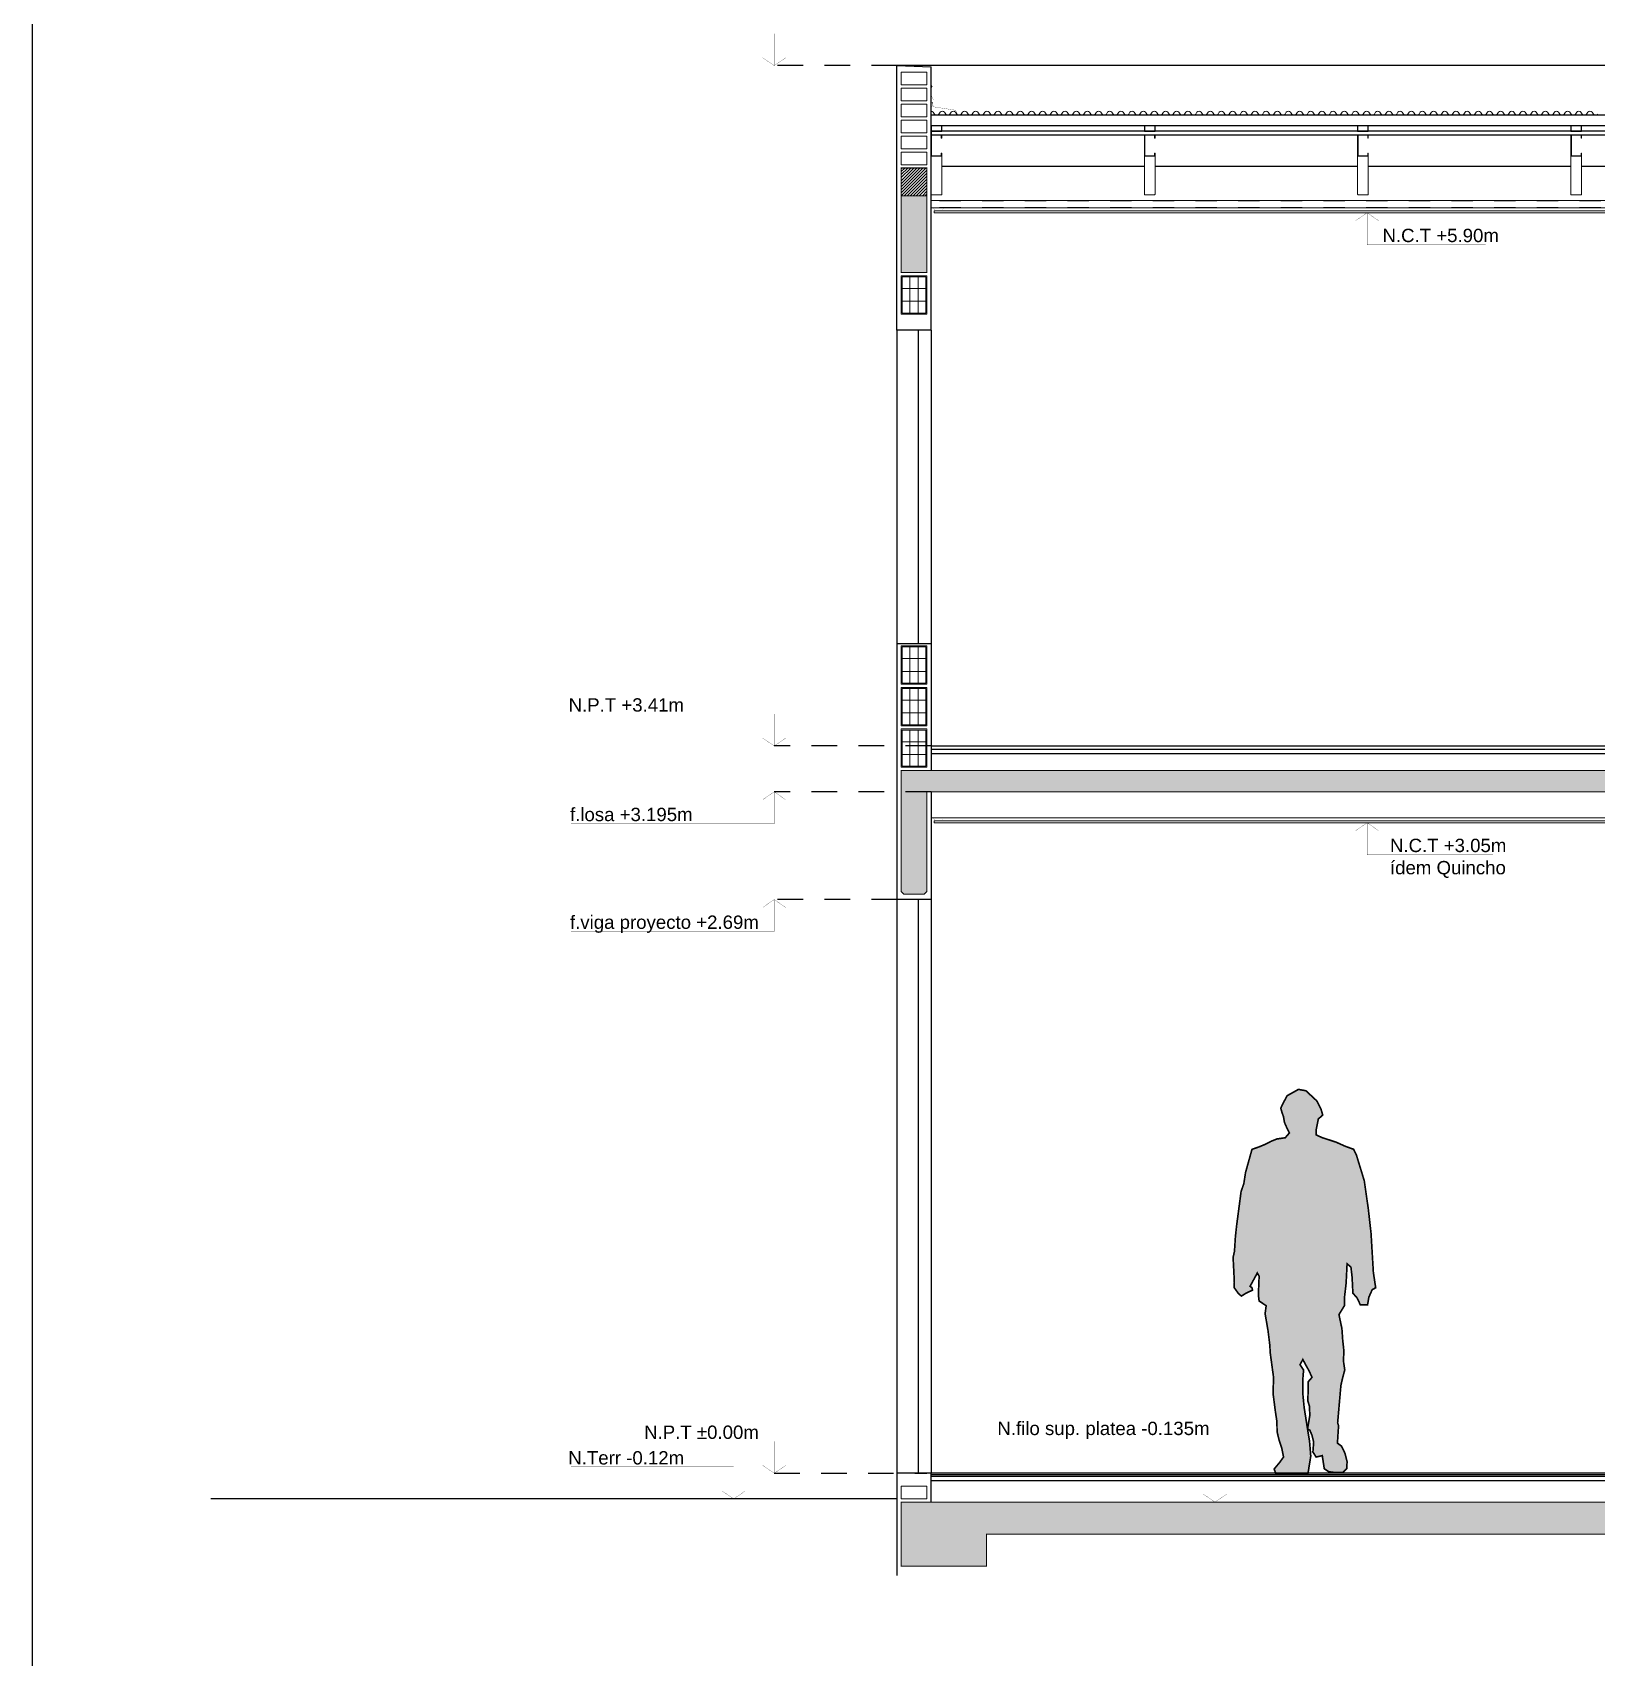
# Model space of a CAD drawing. Header units: millimetres. Extents: x 11902 to 12193, y 9935 to 10135.
# Drawn here: x 11996.92 to 12004.26, y 9944.08 to 9951.7 of the extents above; entities that cross this region are included whole.
import ezdxf

# ---------------------------------------------------------------- set-up
doc = ezdxf.new("R2010")
doc.units = ezdxf.units.MM
doc.linetypes.add('ACAD_ISO02W100', pattern=[15, 12, -3])
doc.linetypes.add('HIDDEN', pattern=[0.375, 0.25, -0.125])
for name, color, linetype, lineweight in [('002-MUROS VISTA', 250, 'Continuous', 15), ('06-SOLADOS', 252, 'Continuous', 25), ('A_Chapa zincalum', 7, 'Continuous', 9), ('Construccion Seca', 146, 'Continuous', 13)]:
    doc.layers.add(name, color=color, linetype=linetype, lineweight=lineweight)
for name, color, linetype in [('01-MUROS', 7, 'Continuous'), ('02-CARPINTERÍAS', 62, 'Continuous'), ('03-PROYECCIONES', 14, 'Continuous'), ('10-PERSONAS', 251, 'Continuous'), ('Estructura metalica', 155, 'Continuous')]:
    doc.layers.add(name, color=color, linetype=linetype)
doc.styles.get("Standard").update_dxf_attribs({"font": 'arial.ttf'})

# ---------------------------------------------------------------- blocks, each defined once
blk = doc.blocks.new('lad 08x18x33')
for p in [(-0.0392, -0.06), (-0.0008, -0.06)]:
    blk.add_point(p)
at = {"layer": '002-MUROS VISTA', "color": 250, "lineweight": 5, "true_color": 0x454545}
for p, q in [((-0.075, -0.06), (0.035, -0.06)), ((-0.0392, -0.175), (-0.0392, -0.005)), ((-0.0008, -0.175), (-0.0008, -0.005)), ((-0.075, -0.12), (0.035, -0.12))]:
    blk.add_line(p, q, dxfattribs=at)
for points in [[(-0.08, -0.18), (0.04, -0.18), (0.04, 0), (-0.08, 0)], [(-0.075, -0.175), (0.035, -0.175), (0.035, -0.005), (-0.075, -0.005)]]:
    blk.add_lwpolyline(points, close=True, dxfattribs=at)

msp = doc.modelspace()

# ---------------------------------------------------------------- hatches: boundary and pattern name
at = {"true_color": 0x43c931}
h = msp.add_hatch(dxfattribs=at)
h.set_pattern_fill('_USER', color=82, scale=0.01, angle=45, pattern_type=0)
h.set_pattern_definition([(45, (0, 0), (-0.007071067812, 0.007071067812), [])])
h.paths.add_polyline_path([(12000.9962, 9950.9381), (12001.1162, 9950.9381), (12001.1162, 9951.0681), (12000.9962, 9951.0681)])
at = {"true_color": 0x43c931, "transparency": 33554595}
h = msp.add_hatch(color=82, dxfattribs=at)
h.dxf.hatch_style = 1
h.paths.add_polyline_path([(12000.9962, 9944.8132), (12000.9962, 9944.5132), (12001.3962, 9944.5132), (12001.3962, 9944.6632), (12006.6762, 9944.6632), (12006.6762, 9944.5132), (12007.0762, 9944.5132), (12007.0762, 9944.8132)])
h.paths.add_polyline_path([(12000.9962, 9950.9381), (12001.1162, 9950.9381), (12001.1162, 9950.5781), (12000.9962, 9950.5781)])
h.paths.add_polyline_path([(12007.0962, 9950.9381), (12007.2162, 9950.9381), (12007.2162, 9950.5781), (12007.0962, 9950.5781)])
h.paths.add_polyline_path([(12005.2312, 9948.1432), (12001.1162, 9948.1432), (12001.1162, 9947.6756), (12001.1037, 9947.6631), (12001.0087, 9947.6631), (12000.9962, 9947.6756), (12000.9962, 9948.2432), (12007.0762, 9948.2432), (12007.0762, 9948.1432), (12005.3512, 9948.1432), (12005.3512, 9947.6756), (12005.3387, 9947.6631), (12005.2437, 9947.6631), (12005.2312, 9947.6756)])
at = {"layer": '01-MUROS', "true_color": 0xffffff}
h = msp.add_hatch(color=7, dxfattribs=at)
h.dxf.hatch_style = 1
h.paths.add_polyline_path([(12002.8821, 9945.4249), (12002.8791, 9945.388), (12002.8791, 9945.3221), (12002.8855, 9945.2561), (12002.9013, 9945.1556), (12002.9107, 9945.0975), (12002.9164, 9945.0286), (12002.9035, 9944.9482), (12002.752, 9944.9482), (12002.7448, 9944.9683), (12002.7706, 9944.9992), (12002.7886, 9945.0243), (12002.7807, 9945.0652), (12002.7678, 9945.104), (12002.7584, 9945.1434), (12002.7577, 9945.1904), (12002.7498, 9945.2428), (12002.7397, 9945.3218), (12002.7419, 9945.3979), (12002.7382, 9945.4249), (12002.7268, 9945.5094), (12002.7239, 9945.5532), (12002.716, 9945.6171), (12002.7023, 9945.6965), (12002.7074, 9945.7338), (12002.6743, 9945.756), (12002.6707, 9945.784), (12002.6743, 9945.8723), (12002.6657, 9945.8874), (12002.6506, 9945.8594), (12002.6319, 9945.8249), (12002.6406, 9945.8185), (12002.6434, 9945.807), (12002.6118, 9945.7919), (12002.591, 9945.779), (12002.5759, 9945.7926), (12002.5565, 9945.8199), (12002.558, 9945.8429), (12002.5565, 9945.8766), (12002.5523, 9945.9601), (12002.5587, 9945.9888), (12002.563, 9946.057), (12002.5669, 9946.0927), (12002.5688, 9946.1101), (12002.5897, 9946.2691), (12002.6026, 9946.3065), (12002.6105, 9946.3581), (12002.6408, 9946.4669), (12002.6752, 9946.4791), (12002.7011, 9946.4898), (12002.7305, 9946.5049), (12002.7578, 9946.5157), (12002.7966, 9946.5214), (12002.816, 9946.5437), (12002.8052, 9946.5659), (12002.793, 9946.5932), (12002.7887, 9946.6197), (12002.7815, 9946.6398), (12002.7758, 9946.6599), (12002.7844, 9946.6786), (12002.7973, 9946.703), (12002.8059, 9946.7188), (12002.8411, 9946.7382), (12002.8584, 9946.7482), (12002.8937, 9946.7417), (12002.9444, 9946.6946), (12002.9644, 9946.6556), (12002.9725, 9946.6285), (12002.9516, 9946.6087), (12002.9481, 9946.5904), (12002.9417, 9946.5578), (12002.9417, 9946.5352), (12002.968, 9946.5225), (12003.035, 9946.5008), (12003.0794, 9946.4809), (12003.1175, 9946.4673), (12003.1302, 9946.441), (12003.1446, 9946.394), (12003.1673, 9946.3197), (12003.1863, 9946.1871), (12003.1969, 9946.0927), (12003.199, 9946.0739), (12003.2099, 9945.8905), (12003.2208, 9945.818), (12003.2045, 9945.809), (12003.1891, 9945.7746), (12003.1827, 9945.7383), (12003.1492, 9945.7374), (12003.1338, 9945.77), (12003.1139, 9945.7927), (12003.1103, 9945.8669), (12003.1048, 9945.9149), (12003.0867, 9945.9303), (12003.0822, 9945.8388), (12003.0749, 9945.7764), (12003.074, 9945.7338), (12003.0486, 9945.6922), (12003.0625, 9945.6265), (12003.0662, 9945.5731), (12003.0716, 9945.5233), (12003.0698, 9945.4735), (12003.0758, 9945.4328), (12003.0737, 9945.4249), (12003.0658, 9945.3956), (12003.0577, 9945.3603), (12003.0424, 9945.1846), (12003.0467, 9945.1711), (12003.0414, 9945.0896), (12003.0608, 9945.0752), (12003.0773, 9945.0408), (12003.0867, 9945.0028), (12003.0852, 9944.9697), (12003.0673, 9944.9525), (12003.0285, 9944.9518), (12003.0012, 9944.9554), (12002.9797, 9944.9697), (12002.9773, 9944.9856), (12002.9747, 9945.0028), (12002.9703, 9945.0309), (12002.9416, 9945.0244), (12002.9265, 9945.0481), (12002.9301, 9945.0948), (12002.9222, 9945.1263), (12002.9121, 9945.15), (12002.9013, 9945.1556), (12002.9121, 9945.2196), (12002.91, 9945.2634), (12002.9028, 9945.2871), (12002.9049, 9945.3779), (12002.9222, 9945.398), (12002.91, 9945.4249), (12002.9078, 9945.4296), (12002.8949, 9945.4525), (12002.8791, 9945.482), (12002.8662, 9945.4569), (12002.8827, 9945.4325)])

# ---------------------------------------------------------------- linework, layer by layer
for p, q in [((12000.9762, 9950.3083), (12000.9762, 9951.5481)), ((12000.9762, 9951.5481), (12001.1362, 9951.5431)), ((12010.1862, 9951.5481), (12000.9762, 9951.5481)), ((12001.1362, 9950.3083), (12001.1362, 9951.5431)), ((12010.1862, 9951.3165), (12001.1362, 9951.3165)), ((12010.1862, 9951.2665), (12001.1362, 9951.2665)), ((12002.1362, 9951.075), (12001.1862, 9951.075)), ((12003.1362, 9951.075), (12002.1862, 9951.075)), ((12004.1362, 9951.075), (12003.1862, 9951.075)), ((12005.1362, 9951.075), (12004.1862, 9951.075)), ((12001.1362, 9950.3083), (12000.9762, 9950.3083)), ((12000.9762, 9948.8383), (12000.9762, 9947.6382)), ((12001.1362, 9948.8383), (12001.1362, 9948.2432)), ((12001.1362, 9948.1432), (12001.1362, 9947.6382)), ((12001.1362, 9947.6382), (12000.9762, 9947.6382)), ((12000.9762, 9944.9482), (12000.9762, 9944.4688)), ((12001.1362, 9944.8132), (12001.1362, 9944.9482)), ((12000.9762, 9944.8282), (11997.7596, 9944.8282))]:
    msp.add_line(p, q)
at = {"color": 3}
msp.add_lwpolyline([(11996.9229, 9956.2873), (12023.2177, 9956.2873), (12023.2177, 9939.4924), (11996.9229, 9939.4924)], close=True, dxfattribs=at)
at = {"lineweight": 9}
for points in [[(12000.9962, 9951.4581), (12001.1162, 9951.4581), (12001.1162, 9951.5181), (12000.9962, 9951.5181)], [(12000.9962, 9951.3831), (12001.1162, 9951.3831), (12001.1162, 9951.4431), (12000.9962, 9951.4431)], [(12000.9962, 9951.3081), (12001.1162, 9951.3081), (12001.1162, 9951.3681), (12000.9962, 9951.3681)], [(12000.9962, 9951.2331), (12001.1162, 9951.2331), (12001.1162, 9951.2931), (12000.9962, 9951.2931)], [(12000.9962, 9951.1581), (12001.1162, 9951.1581), (12001.1162, 9951.2181), (12000.9962, 9951.2181)], [(12000.9962, 9951.0831), (12001.1162, 9951.0831), (12001.1162, 9951.1431), (12000.9962, 9951.1431)], [(12000.9962, 9944.8282), (12001.1162, 9944.8282), (12001.1162, 9944.8882), (12000.9962, 9944.8882)]]:
    msp.add_lwpolyline(points, close=True, dxfattribs=at)
for points in [[(12001.1362, 9951.2665), (12001.1362, 9951.2415), (12001.1862, 9951.2415), (12001.1862, 9951.2665)], [(12002.1362, 9951.2665), (12002.1362, 9951.2415), (12002.1862, 9951.2415), (12002.1862, 9951.2665)], [(12003.1362, 9951.2665), (12003.1362, 9951.2415), (12003.1862, 9951.2415), (12003.1862, 9951.2665)], [(12004.1362, 9951.2665), (12004.1362, 9951.2415), (12004.1862, 9951.2415), (12004.1862, 9951.2665)], [(12001.1362, 9951.2235), (12010.1862, 9951.2235), (12010.1862, 9951.2415), (12001.1362, 9951.2415)]]:
    msp.add_lwpolyline(points, close=True)
at = {"color": 97, "true_color": 0x2e8c22, "const_width": 0.005}
for points in [[(12000.9962, 9950.9381), (12001.1162, 9950.9381), (12001.1162, 9951.0681), (12000.9962, 9951.0681)], [(12000.9962, 9950.9381), (12001.1162, 9950.9381), (12001.1162, 9950.5781), (12000.9962, 9950.5781)]]:
    msp.add_lwpolyline(points, close=True, dxfattribs=at)
for points in [[(12005.2312, 9948.1432), (12001.1162, 9948.1432), (12001.1162, 9947.6756), (12001.1037, 9947.6631), (12001.0087, 9947.6631), (12000.9962, 9947.6756), (12000.9962, 9948.2432), (12007.0762, 9948.2432), (12007.0762, 9948.1432), (12005.3512, 9948.1432), (12005.3512, 9947.6756), (12005.3387, 9947.6631), (12005.2437, 9947.6631), (12005.2312, 9947.6756), (12005.2312, 9948.1432)], [(12000.9962, 9944.8132), (12000.9962, 9944.5132), (12001.3962, 9944.5132), (12001.3962, 9944.6632), (12006.6762, 9944.6632), (12006.6762, 9944.5132), (12007.0762, 9944.5132), (12007.0762, 9944.8132), (12000.9962, 9944.8132)]]:
    msp.add_lwpolyline(points, dxfattribs=at)
at = {"layer": '01-MUROS'}
for p, q in [((12001.1362, 9944.9482), (12000.9762, 9944.9482)), ((12007.2362, 9944.9482), (12001.1362, 9944.9482)), ((12007.0962, 9944.9402), (12001.1362, 9944.9402)), ((12007.0962, 9944.9332), (12001.1362, 9944.9332)), ((12007.0962, 9944.9132), (12001.1362, 9944.9132))]:
    msp.add_line(p, q, dxfattribs=at)
at = {"layer": '02-CARPINTERÍAS'}
for p, q in [((12000.9762, 9950.3083), (12000.9762, 9948.8383)), ((12001.0762, 9950.3083), (12001.0762, 9948.8383)), ((12001.1362, 9950.3083), (12001.1362, 9948.8383)), ((12000.9762, 9947.6382), (12000.9762, 9944.9482)), ((12001.0762, 9947.6382), (12001.0762, 9944.9482)), ((12001.1362, 9947.6382), (12001.1362, 9944.9482))]:
    msp.add_line(p, q, dxfattribs=at)
at = {"layer": '03-PROYECCIONES', "linetype": 'ACAD_ISO02W100', "ltscale": 0.01}
for p, q in [((12000.9762, 9951.5481), (12000.4007, 9951.5481)), ((12001.1362, 9948.3583), (12000.4007, 9948.3583)), ((12001.1362, 9948.1432), (12000.4007, 9948.1432)), ((12000.9762, 9947.6382), (12000.4007, 9947.6382)), ((12000.4007, 9944.9482), (12001.1162, 9944.9482))]:
    msp.add_line(p, q, dxfattribs=at)
at = {"layer": '03-PROYECCIONES', "const_width": 0.001}
for points in [[(12000.4007, 9951.5481), (12000.4007, 9951.6981), (11999.4483, 9951.6981)], [(12000.4007, 9951.5481), (12000.3461, 9951.5855)], [(12000.4007, 9951.5481), (12000.4552, 9951.5855)], [(12003.1807, 9950.8581), (12003.1261, 9950.8207)], [(12003.1807, 9950.8581), (12003.2352, 9950.8207)], [(12003.1807, 9950.8581), (12003.1807, 9950.7081), (12003.7365, 9950.7081)], [(12000.4007, 9948.3583), (12000.4007, 9948.5083), (11999.4483, 9948.5083)], [(12000.4007, 9948.3583), (12000.3461, 9948.3956)], [(12000.4007, 9948.3583), (12000.4552, 9948.3956)], [(12000.4007, 9948.1432), (12000.4007, 9947.9932), (11999.4483, 9947.9932)], [(12000.4007, 9948.1432), (12000.3461, 9948.1059)], [(12000.4007, 9948.1432), (12000.4552, 9948.1059)], [(12003.1807, 9947.9982), (12003.1261, 9947.9608)], [(12003.1807, 9947.9982), (12003.2352, 9947.9608)], [(12003.1807, 9947.9982), (12003.1807, 9947.8482), (12003.7711, 9947.8482)], [(12000.4007, 9947.6382), (12000.4007, 9947.4882), (11999.4483, 9947.4882)], [(12000.4007, 9947.6382), (12000.3461, 9947.6008)], [(12000.4007, 9947.6382), (12000.4552, 9947.6008)], [(12000.4007, 9944.9482), (12000.4007, 9945.0982), (11999.8448, 9945.0982)], [(12002.4673, 9944.8132), (12002.4673, 9945.0982), (12001.455, 9945.0982)], [(12000.2106, 9944.8282), (12000.2106, 9944.9782), (11999.4483, 9944.9782)], [(12000.4007, 9944.9482), (12000.3461, 9944.9856)], [(12000.4007, 9944.9482), (12000.4552, 9944.9856)], [(12000.2106, 9944.8282), (12000.156, 9944.8656)], [(12000.2106, 9944.8282), (12000.2651, 9944.8656)], [(12002.4673, 9944.8132), (12002.4127, 9944.8506)], [(12002.4673, 9944.8132), (12002.5218, 9944.8506)]]:
    msp.add_lwpolyline(points, dxfattribs=at)
at = {"layer": '06-SOLADOS', "ltscale": 0.01}
msp.add_line((12001.1362, 9948.3233), (12010.1862, 9948.3233), dxfattribs=at)
for points in [[(12000.9762, 9948.8383), (12001.1362, 9948.8383)], [(12001.1362, 9948.3583), (12010.1862, 9948.3583)], [(12001.1362, 9948.3433), (12010.1862, 9948.3433)]]:
    msp.add_lwpolyline(points, dxfattribs=at)
at = {"layer": '10-PERSONAS', "const_width": 0.00768}
msp.add_lwpolyline([(12002.8821, 9945.4249), (12002.8791, 9945.388), (12002.8791, 9945.3221), (12002.8855, 9945.2561), (12002.9013, 9945.1556), (12002.9107, 9945.0975), (12002.9164, 9945.0286), (12002.9035, 9944.9482), (12002.752, 9944.9482), (12002.7448, 9944.9683), (12002.7706, 9944.9992), (12002.7886, 9945.0243), (12002.7807, 9945.0652), (12002.7678, 9945.104), (12002.7584, 9945.1434), (12002.7577, 9945.1904), (12002.7498, 9945.2428), (12002.7397, 9945.3218), (12002.7419, 9945.3979), (12002.7382, 9945.4249), (12002.7268, 9945.5094), (12002.7239, 9945.5532), (12002.716, 9945.6171), (12002.7023, 9945.6965), (12002.7074, 9945.7338), (12002.6743, 9945.756), (12002.6707, 9945.784), (12002.6743, 9945.8723), (12002.6657, 9945.8874), (12002.6506, 9945.8594), (12002.6319, 9945.8249), (12002.6406, 9945.8185), (12002.6434, 9945.807), (12002.6118, 9945.7919), (12002.591, 9945.779), (12002.5759, 9945.7926), (12002.5565, 9945.8199), (12002.558, 9945.8429), (12002.5565, 9945.8766), (12002.5523, 9945.9601), (12002.5587, 9945.9888), (12002.563, 9946.057), (12002.5669, 9946.0927), (12002.5688, 9946.1101), (12002.5897, 9946.2691), (12002.6026, 9946.3065), (12002.6105, 9946.3581), (12002.6408, 9946.4669), (12002.6752, 9946.4791), (12002.7011, 9946.4898), (12002.7305, 9946.5049), (12002.7578, 9946.5157), (12002.7966, 9946.5214), (12002.816, 9946.5437), (12002.8052, 9946.5659), (12002.793, 9946.5932), (12002.7887, 9946.6197), (12002.7815, 9946.6398), (12002.7758, 9946.6599), (12002.7844, 9946.6786), (12002.7973, 9946.703), (12002.8059, 9946.7188), (12002.8411, 9946.7382), (12002.8584, 9946.7482), (12002.8937, 9946.7417), (12002.9444, 9946.6946), (12002.9644, 9946.6556), (12002.9725, 9946.6285), (12002.9516, 9946.6087), (12002.9481, 9946.5904), (12002.9417, 9946.5578), (12002.9417, 9946.5352), (12002.968, 9946.5225), (12003.035, 9946.5008), (12003.0794, 9946.4809), (12003.1175, 9946.4673), (12003.1302, 9946.441), (12003.1446, 9946.394), (12003.1673, 9946.3197), (12003.1863, 9946.1871), (12003.1969, 9946.0927), (12003.199, 9946.0739), (12003.2099, 9945.8905), (12003.2208, 9945.818), (12003.2045, 9945.809), (12003.1891, 9945.7746), (12003.1827, 9945.7383), (12003.1492, 9945.7374), (12003.1338, 9945.77), (12003.1139, 9945.7927), (12003.1103, 9945.8669), (12003.1048, 9945.9149), (12003.0867, 9945.9303), (12003.0822, 9945.8388), (12003.0749, 9945.7764), (12003.074, 9945.7338), (12003.0486, 9945.6922), (12003.0625, 9945.6265), (12003.0662, 9945.5731), (12003.0716, 9945.5233), (12003.0698, 9945.4735), (12003.0758, 9945.4328), (12003.0737, 9945.4249), (12003.0658, 9945.3956), (12003.0577, 9945.3603), (12003.0424, 9945.1846), (12003.0467, 9945.1711), (12003.0414, 9945.0896), (12003.0608, 9945.0752), (12003.0773, 9945.0408), (12003.0867, 9945.0028), (12003.0852, 9944.9697), (12003.0673, 9944.9525), (12003.0285, 9944.9518), (12003.0012, 9944.9554), (12002.9797, 9944.9697), (12002.9773, 9944.9856), (12002.9747, 9945.0028), (12002.9703, 9945.0309), (12002.9416, 9945.0244), (12002.9265, 9945.0481), (12002.9301, 9945.0948), (12002.9222, 9945.1263), (12002.9121, 9945.15), (12002.9013, 9945.1556), (12002.9121, 9945.2196), (12002.91, 9945.2634), (12002.9028, 9945.2871), (12002.9049, 9945.3779), (12002.9222, 9945.398), (12002.91, 9945.4249), (12002.9078, 9945.4296), (12002.8949, 9945.4525), (12002.8791, 9945.482), (12002.8662, 9945.4569), (12002.8827, 9945.4325)], close=True, dxfattribs=at)
at = {"layer": 'A_Chapa zincalum'}
msp.add_lwpolyline([(12004.2619, 9951.3214, -0.493017), (12004.2417, 9951.3214), (12004.2356, 9951.3296, 0.231286), (12004.2256, 9951.3345, 0.231286), (12004.2156, 9951.3296), (12004.2095, 9951.3214, -0.493017), (12004.1894, 9951.3214), (12004.1833, 9951.3296, 0.231286), (12004.1732, 9951.3345, 0.231286), (12004.1632, 9951.3296), (12004.1571, 9951.3214, -0.493017), (12004.137, 9951.3214), (12004.1309, 9951.3296, 0.231286), (12004.1209, 9951.3345, 0.231286), (12004.1109, 9951.3296), (12004.1048, 9951.3214, -0.493017), (12004.0846, 9951.3214), (12004.0785, 9951.3296, 0.231286), (12004.0685, 9951.3345, 0.231286), (12004.0585, 9951.3296), (12004.0524, 9951.3214, -0.493017), (12004.0323, 9951.3214), (12004.0262, 9951.3296, 0.231286), (12004.0162, 9951.3345, 0.231286), (12004.0061, 9951.3296), (12004, 9951.3214, -0.493017), (12003.9799, 9951.3214), (12003.9738, 9951.3296, 0.231286), (12003.9638, 9951.3345, 0.231286), (12003.9538, 9951.3296), (12003.9477, 9951.3214, -0.493017), (12003.9276, 9951.3214), (12003.9214, 9951.3296, 0.231286), (12003.9114, 9951.3345, 0.231286), (12003.9014, 9951.3296), (12003.8953, 9951.3214, -0.493017), (12003.8752, 9951.3214), (12003.8691, 9951.3296, 0.231286), (12003.8591, 9951.3345, 0.231286), (12003.8491, 9951.3296), (12003.8429, 9951.3214, -0.493017), (12003.8228, 9951.3214), (12003.8167, 9951.3296, 0.231286), (12003.8067, 9951.3345, 0.231286), (12003.7967, 9951.3296), (12003.7906, 9951.3214, -0.493017), (12003.7705, 9951.3214), (12003.7643, 9951.3296, 0.231286), (12003.7543, 9951.3345, 0.231286), (12003.7443, 9951.3296), (12003.7382, 9951.3214, -0.493017), (12003.7181, 9951.3214), (12003.712, 9951.3296, 0.231286), (12003.702, 9951.3345, 0.231286), (12003.692, 9951.3296), (12003.6859, 9951.3214, -0.493017), (12003.6657, 9951.3214), (12003.6596, 9951.3296, 0.231286), (12003.6496, 9951.3345, 0.231286), (12003.6396, 9951.3296), (12003.6335, 9951.3214, -0.493017), (12003.6134, 9951.3214), (12003.6073, 9951.3296, 0.231286), (12003.5972, 9951.3345, 0.231286), (12003.5872, 9951.3296), (12003.5811, 9951.3214, -0.493017), (12003.561, 9951.3214), (12003.5549, 9951.3296, 0.231286), (12003.5449, 9951.3345, 0.231286), (12003.5349, 9951.3296), (12003.5288, 9951.3214, -0.493017), (12003.5086, 9951.3214), (12003.5025, 9951.3296, 0.231286), (12003.4925, 9951.3345, 0.231286), (12003.4825, 9951.3296), (12003.4764, 9951.3214, -0.493017), (12003.4563, 9951.3214), (12003.4502, 9951.3296, 0.231286), (12003.4402, 9951.3345, 0.231286), (12003.4301, 9951.3296), (12003.424, 9951.3214, -0.493017), (12003.4039, 9951.3214), (12003.3978, 9951.3296, 0.231286), (12003.3878, 9951.3345, 0.231286), (12003.3778, 9951.3296), (12003.3717, 9951.3214, -0.493017), (12003.3516, 9951.3214), (12003.3454, 9951.3296, 0.231286), (12003.3354, 9951.3345, 0.231286), (12003.3254, 9951.3296), (12003.3193, 9951.3214, -0.493017), (12003.2992, 9951.3214), (12003.2931, 9951.3296, 0.231286), (12003.2831, 9951.3345, 0.231286), (12003.2731, 9951.3296), (12003.2669, 9951.3214, -0.493017), (12003.2468, 9951.3214), (12003.2407, 9951.3296, 0.231286), (12003.2307, 9951.3345, 0.231286), (12003.2207, 9951.3296), (12003.2146, 9951.3214, -0.493017), (12003.1945, 9951.3214), (12003.1883, 9951.3296, 0.231286), (12003.1783, 9951.3345, 0.231286), (12003.1683, 9951.3296), (12003.1622, 9951.3214, -0.493017), (12003.1421, 9951.3214), (12003.136, 9951.3296, 0.231286), (12003.126, 9951.3345, 0.231286), (12003.116, 9951.3296), (12003.1099, 9951.3214, -0.493017), (12003.0897, 9951.3214), (12003.0836, 9951.3296, 0.231286), (12003.0736, 9951.3345, 0.231286), (12003.0636, 9951.3296), (12003.0575, 9951.3214, -0.493017), (12003.0374, 9951.3214), (12003.0313, 9951.3296, 0.231286), (12003.0212, 9951.3345, 0.231286), (12003.0112, 9951.3296), (12003.0051, 9951.3214, -0.493017), (12002.985, 9951.3214), (12002.9789, 9951.3296, 0.231286), (12002.9689, 9951.3345, 0.231286), (12002.9589, 9951.3296), (12002.9528, 9951.3214, -0.493017), (12002.9326, 9951.3214), (12002.9265, 9951.3296, 0.231286), (12002.9165, 9951.3345, 0.231286), (12002.9065, 9951.3296), (12002.9004, 9951.3214, -0.493017), (12002.8803, 9951.3214), (12002.8742, 9951.3296, 0.231286), (12002.8642, 9951.3345, 0.231286), (12002.8541, 9951.3296), (12002.848, 9951.3214, -0.493017), (12002.8279, 9951.3214), (12002.8218, 9951.3296, 0.231286), (12002.8118, 9951.3345, 0.231286), (12002.8018, 9951.3296), (12002.7957, 9951.3214, -0.493017), (12002.7756, 9951.3214), (12002.7694, 9951.3296, 0.231286), (12002.7594, 9951.3345, 0.231286), (12002.7494, 9951.3296), (12002.7433, 9951.3214, -0.493017), (12002.7232, 9951.3214), (12002.7171, 9951.3296, 0.231286), (12002.7071, 9951.3345, 0.231286), (12002.6971, 9951.3296), (12002.6909, 9951.3214, -0.493017), (12002.6708, 9951.3214), (12002.6647, 9951.3296, 0.231286), (12002.6547, 9951.3345, 0.231286), (12002.6447, 9951.3296), (12002.6386, 9951.3214, -0.493017), (12002.6185, 9951.3214), (12002.6123, 9951.3296, 0.231286), (12002.6023, 9951.3345, 0.231286), (12002.5923, 9951.3296), (12002.5862, 9951.3214, -0.493017), (12002.5661, 9951.3214), (12002.56, 9951.3296, 0.231286), (12002.55, 9951.3345, 0.231286), (12002.54, 9951.3296), (12002.5339, 9951.3214, -0.493017), (12002.5137, 9951.3214), (12002.5076, 9951.3296, 0.231286), (12002.4976, 9951.3345, 0.231286), (12002.4876, 9951.3296), (12002.4815, 9951.3214, -0.493017), (12002.4614, 9951.3214), (12002.4553, 9951.3296, 0.231286), (12002.4452, 9951.3345, 0.231286), (12002.4352, 9951.3296), (12002.4291, 9951.3214, -0.493017), (12002.409, 9951.3214), (12002.4029, 9951.3296, 0.231286), (12002.3929, 9951.3345, 0.231286), (12002.3829, 9951.3296), (12002.3768, 9951.3214, -0.493017), (12002.3566, 9951.3214), (12002.3505, 9951.3296, 0.231286), (12002.3405, 9951.3345, 0.231286), (12002.3305, 9951.3296), (12002.3244, 9951.3214, -0.493017), (12002.3043, 9951.3214), (12002.2982, 9951.3296, 0.231286), (12002.2882, 9951.3345, 0.231286), (12002.2781, 9951.3296), (12002.272, 9951.3214, -0.493017), (12002.2519, 9951.3214), (12002.2458, 9951.3296, 0.231286), (12002.2358, 9951.3345, 0.231286), (12002.2258, 9951.3296), (12002.2197, 9951.3214, -0.493017), (12002.1996, 9951.3214), (12002.1934, 9951.3296, 0.231286), (12002.1834, 9951.3345, 0.231286), (12002.1734, 9951.3296), (12002.1673, 9951.3214, -0.493017), (12002.1472, 9951.3214), (12002.1411, 9951.3296, 0.231286), (12002.1311, 9951.3345, 0.231286), (12002.1211, 9951.3296), (12002.1149, 9951.3214, -0.493017), (12002.0948, 9951.3214), (12002.0887, 9951.3296, 0.231286), (12002.0787, 9951.3345, 0.231286), (12002.0687, 9951.3296), (12002.0626, 9951.3214, -0.493017), (12002.0425, 9951.3214), (12002.0363, 9951.3296, 0.231286), (12002.0263, 9951.3345, 0.231286), (12002.0163, 9951.3296), (12002.0102, 9951.3214, -0.493017), (12001.9901, 9951.3214), (12001.984, 9951.3296, 0.231286), (12001.974, 9951.3345, 0.231286), (12001.964, 9951.3296), (12001.9579, 9951.3214, -0.493017), (12001.9377, 9951.3214), (12001.9316, 9951.3296, 0.231286), (12001.9216, 9951.3345, 0.231286), (12001.9116, 9951.3296), (12001.9055, 9951.3214, -0.493017), (12001.8854, 9951.3214), (12001.8793, 9951.3296, 0.231286), (12001.8692, 9951.3345, 0.231286), (12001.8592, 9951.3296), (12001.8531, 9951.3214, -0.493017), (12001.833, 9951.3214), (12001.8269, 9951.3296, 0.231286), (12001.8169, 9951.3345, 0.231286), (12001.8069, 9951.3296), (12001.8008, 9951.3214, -0.493017), (12001.7806, 9951.3214), (12001.7745, 9951.3296, 0.231286), (12001.7645, 9951.3345, 0.231286), (12001.7545, 9951.3296), (12001.7484, 9951.3214, -0.493017), (12001.7283, 9951.3214), (12001.7222, 9951.3296, 0.231286), (12001.7122, 9951.3345, 0.231286), (12001.7021, 9951.3296), (12001.696, 9951.3214, -0.493017), (12001.6759, 9951.3214), (12001.6698, 9951.3296, 0.231286), (12001.6598, 9951.3345, 0.231286), (12001.6498, 9951.3296), (12001.6437, 9951.3214, -0.493017), (12001.6236, 9951.3214), (12001.6174, 9951.3296, 0.231286), (12001.6074, 9951.3345, 0.231286), (12001.5974, 9951.3296), (12001.5913, 9951.3214, -0.493017), (12001.5712, 9951.3214), (12001.5651, 9951.3296, 0.231286), (12001.5551, 9951.3345, 0.231286), (12001.5451, 9951.3296), (12001.5389, 9951.3214, -0.493017), (12001.5188, 9951.3214), (12001.5127, 9951.3296, 0.231286), (12001.5027, 9951.3345, 0.231286), (12001.4927, 9951.3296), (12001.4866, 9951.3214, -0.493017), (12001.4665, 9951.3214), (12001.4603, 9951.3296, 0.231286), (12001.4503, 9951.3345, 0.231286), (12001.4403, 9951.3296), (12001.4342, 9951.3214, -0.493017), (12001.4141, 9951.3214), (12001.408, 9951.3296, 0.231286), (12001.398, 9951.3345, 0.231286), (12001.388, 9951.3296), (12001.3819, 9951.3214, -0.493017), (12001.3617, 9951.3214), (12001.3556, 9951.3296, 0.231286), (12001.3456, 9951.3345, 0.231286), (12001.3356, 9951.3296), (12001.3295, 9951.3214, -0.493017), (12001.3094, 9951.3214), (12001.3033, 9951.3296, 0.231286), (12001.2932, 9951.3345, 0.231286), (12001.2832, 9951.3296), (12001.2771, 9951.3214, -0.493017), (12001.257, 9951.3214), (12001.2509, 9951.3296, 0.231286), (12001.2409, 9951.3345, 0.231286), (12001.2309, 9951.3296), (12001.2248, 9951.3214, -0.493017), (12001.2046, 9951.3214), (12001.1985, 9951.3296, 0.231286), (12001.1885, 9951.3345, 0.231286), (12001.1785, 9951.3296), (12001.1724, 9951.3214, -0.493017), (12001.1523, 9951.3214), (12001.1462, 9951.3296, 0.231286), (12001.1362, 9951.3345)], format="xyb", dxfattribs=at)
at = {"layer": 'Construccion Seca'}
for p, q in [((12001.1417, 9951.4494), (12001.1362, 9951.4555)), ((12007.0612, 9950.9156), (12001.1362, 9950.9156)), ((12007.0612, 9950.8816), (12001.1362, 9950.8816)), ((12005.2262, 9948.0216), (12001.1362, 9948.0216))]:
    msp.add_line(p, q, dxfattribs=at)
for points, const_width in [([(12001.1415, 9951.3749), (12001.1415, 9951.3624), (12001.1465, 9951.3624), (12001.1465, 9951.3874), (12001.139, 9951.4056), (12001.139, 9951.4442), (12001.1417, 9951.4494)], 0.001), ([(12001.144, 9951.3694), (12001.144, 9951.3771), (12001.139, 9951.3771), (12001.139, 9951.3565), (12001.2519, 9951.3389), (12001.259, 9951.3223)], 0.001), ([(12001.1611, 9950.9143), (12001.1662, 9950.9143), (12001.1662, 9950.9156), (12001.1362, 9950.9156), (12001.1362, 9950.9128), (12001.1377, 9950.9105), (12001.1377, 9950.8868), (12001.1362, 9950.8845), (12001.1362, 9950.8816), (12001.1662, 9950.8816), (12001.1662, 9950.8829), (12001.1611, 9950.8829)], 0.0005)]:
    msp.add_lwpolyline(points, dxfattribs=dict(at, const_width=const_width))
at = {"layer": 'Construccion Seca', "const_width": 0.0005}
for points in [[(12001.1387, 9950.8803), (12001.1362, 9950.8803), (12001.1362, 9950.8816), (12001.147, 9950.8816), (12001.1544, 9950.8686, 0.534867), (12001.1571, 9950.8684), (12001.1582, 9950.8699), (12001.1841, 9950.8699), (12001.1852, 9950.8684, 0.534867), (12001.1879, 9950.8686), (12001.1953, 9950.8816), (12001.2062, 9950.8816), (12001.2062, 9950.8803), (12001.2036, 9950.8803)], [(12001.1722, 9950.8583), (12001.1522, 9950.8583, -2.414214), (12001.1512, 9950.8593), (12001.1512, 9950.8648, 0.414214), (12001.1507, 9950.8653), (12001.1362, 9950.8653)], [(12001.1387, 9948.0202), (12001.1362, 9948.0202), (12001.1362, 9948.0216), (12001.147, 9948.0216), (12001.1544, 9948.0085, 0.534867), (12001.1571, 9948.0083), (12001.1582, 9948.0099), (12001.1841, 9948.0099), (12001.1852, 9948.0083, 0.534867), (12001.1879, 9948.0085), (12001.1953, 9948.0216), (12001.2062, 9948.0216), (12001.2062, 9948.0202), (12001.2036, 9948.0202)], [(12001.1722, 9947.9982), (12001.1522, 9947.9982, -2.414214), (12001.1512, 9947.9992), (12001.1512, 9948.0047, 0.414214), (12001.1507, 9948.0052), (12001.1362, 9948.0052)]]:
    msp.add_lwpolyline(points, format="xyb", dxfattribs=at)
at = {"layer": 'Construccion Seca'}
for points in [[(12007.0612, 9950.8678), (12001.1512, 9950.8678), (12001.1512, 9950.8583), (12007.0612, 9950.8583)], [(12005.2102, 9948.0077), (12001.1512, 9948.0077), (12001.1512, 9947.9982), (12005.2102, 9947.9982), (12005.2102, 9948.0077)]]:
    msp.add_lwpolyline(points, dxfattribs=at)
at = {"layer": 'Estructura metalica', "lineweight": 0, "ltscale": 0.03}
for p, q in [((12001.1362, 9950.946), (12001.1362, 9951.1275)), ((12002.1362, 9950.946), (12002.1362, 9951.1275)), ((12003.1362, 9950.946), (12003.1362, 9951.1275)), ((12004.1362, 9950.946), (12004.1362, 9951.1275))]:
    msp.add_line(p, q, dxfattribs=at)
at = {"layer": 'Estructura metalica', "linetype": 'HIDDEN', "lineweight": 0, "ltscale": 0.03}
for p, q in [((12007.0762, 9950.9143), (12001.1362, 9950.9143)), ((12007.0762, 9950.8832), (12001.1362, 9950.8832))]:
    msp.add_line(p, q, dxfattribs=at)
at = {"layer": 'Estructura metalica', "lineweight": 0, "ltscale": 0.03}
for points in [[(12001.1862, 9951.2085), (12001.1842, 9951.2085), (12001.1842, 9951.2195, 0.414214), (12001.1822, 9951.2215), (12001.1402, 9951.2215, 0.414214), (12001.1382, 9951.2195), (12001.1382, 9951.1275, 0.414214), (12001.1402, 9951.1255), (12001.1822, 9951.1255, 0.414214), (12001.1842, 9951.1275), (12001.1842, 9951.1385), (12001.1862, 9951.1385), (12001.1862, 9951.1275, -0.414214), (12001.1822, 9951.1235), (12001.1402, 9951.1235, -0.414214), (12001.1362, 9951.1275), (12001.1362, 9951.2195, -0.414214), (12001.1402, 9951.2235), (12001.1822, 9951.2235, -0.414214), (12001.1862, 9951.2195)], [(12002.1862, 9951.2085), (12002.1842, 9951.2085), (12002.1842, 9951.2195, 0.414214), (12002.1822, 9951.2215), (12002.1402, 9951.2215, 0.414214), (12002.1382, 9951.2195), (12002.1382, 9951.1275, 0.414214), (12002.1402, 9951.1255), (12002.1822, 9951.1255, 0.414214), (12002.1842, 9951.1275), (12002.1842, 9951.1385), (12002.1862, 9951.1385), (12002.1862, 9951.1275, -0.414214), (12002.1822, 9951.1235), (12002.1402, 9951.1235, -0.414214), (12002.1362, 9951.1275), (12002.1362, 9951.2195, -0.414214), (12002.1402, 9951.2235), (12002.1822, 9951.2235, -0.414214), (12002.1862, 9951.2195)], [(12003.1862, 9951.2085), (12003.1842, 9951.2085), (12003.1842, 9951.2195, 0.414214), (12003.1822, 9951.2215), (12003.1402, 9951.2215, 0.414214), (12003.1382, 9951.2195), (12003.1382, 9951.1275, 0.414214), (12003.1402, 9951.1255), (12003.1822, 9951.1255, 0.414214), (12003.1842, 9951.1275), (12003.1842, 9951.1385), (12003.1862, 9951.1385), (12003.1862, 9951.1275, -0.414214), (12003.1822, 9951.1235), (12003.1402, 9951.1235, -0.414214), (12003.1362, 9951.1275), (12003.1362, 9951.2195, -0.414214), (12003.1402, 9951.2235), (12003.1822, 9951.2235, -0.414214), (12003.1862, 9951.2195)], [(12004.1862, 9951.2085), (12004.1842, 9951.2085), (12004.1842, 9951.2195, 0.414214), (12004.1822, 9951.2215), (12004.1402, 9951.2215, 0.414214), (12004.1382, 9951.2195), (12004.1382, 9951.1275, 0.414214), (12004.1402, 9951.1255), (12004.1822, 9951.1255, 0.414214), (12004.1842, 9951.1275), (12004.1842, 9951.1385), (12004.1862, 9951.1385), (12004.1862, 9951.1275, -0.414214), (12004.1822, 9951.1235), (12004.1402, 9951.1235, -0.414214), (12004.1362, 9951.1275), (12004.1362, 9951.2195, -0.414214), (12004.1402, 9951.2235), (12004.1822, 9951.2235, -0.414214), (12004.1862, 9951.2195)]]:
    msp.add_lwpolyline(points, format="xyb", close=True, dxfattribs=at)
for points in [[(12001.1862, 9951.1275), (12001.1862, 9950.946, -0.414214), (12001.1822, 9950.942), (12001.1402, 9950.942, -0.414214), (12001.1362, 9950.946)], [(12002.1862, 9951.1275), (12002.1862, 9950.946, -0.414214), (12002.1822, 9950.942), (12002.1402, 9950.942, -0.414214), (12002.1362, 9950.946)], [(12003.1862, 9951.1275), (12003.1862, 9950.946, -0.414214), (12003.1822, 9950.942), (12003.1402, 9950.942, -0.414214), (12003.1362, 9950.946)], [(12004.1862, 9951.1275), (12004.1862, 9950.946, -0.414214), (12004.1822, 9950.942), (12004.1402, 9950.942, -0.414214), (12004.1362, 9950.946)]]:
    msp.add_lwpolyline(points, format="xyb", dxfattribs=at)

# ---------------------------------------------------------------- block references
at = {"lineweight": 9, "xscale": -1}
msp.add_blockref('lad 08x18x33', (12001.0362, 9950.5631), dxfattribs=at)
at = {"lineweight": 9}
for p in [(12001.0762, 9948.8282), (12001.0762, 9948.6332), (12001.0762, 9948.4382)]:
    msp.add_blockref('lad 08x18x33', p, dxfattribs=at)

# ---------------------------------------------------------------- texts
at = {"char_height": 0.0625}
for s, insert, attachment_point in [('N.C.T +5.90m', (12003.2527, 9950.7832), 1), ('N.P.T +3.41m', (11999.9776, 9948.5186), 9), ('f.losa +3.195m', (12000.0181, 9948.0684), 3), ('N.C.T +3.05m\\Pídem Quincho', (12003.2878, 9947.9233), 1), ('f.viga proyecto +2.69m', (12000.3286, 9947.5633), 3), ('N.P.T %%P0.00m', (12000.3286, 9945.1086), 9), ('N.filo sup. platea -0.135m', (12002.4418, 9945.1086), 9), ('N.Terr -0.12m', (11999.9784, 9944.9886), 9)]:
    msp.add_mtext_dynamic_manual_height_columns(s, width=1.470858, gutter_width=12.5, heights=[0], dxfattribs=dict(at, insert=insert, attachment_point=attachment_point))

doc.saveas('drawing.dxf')
